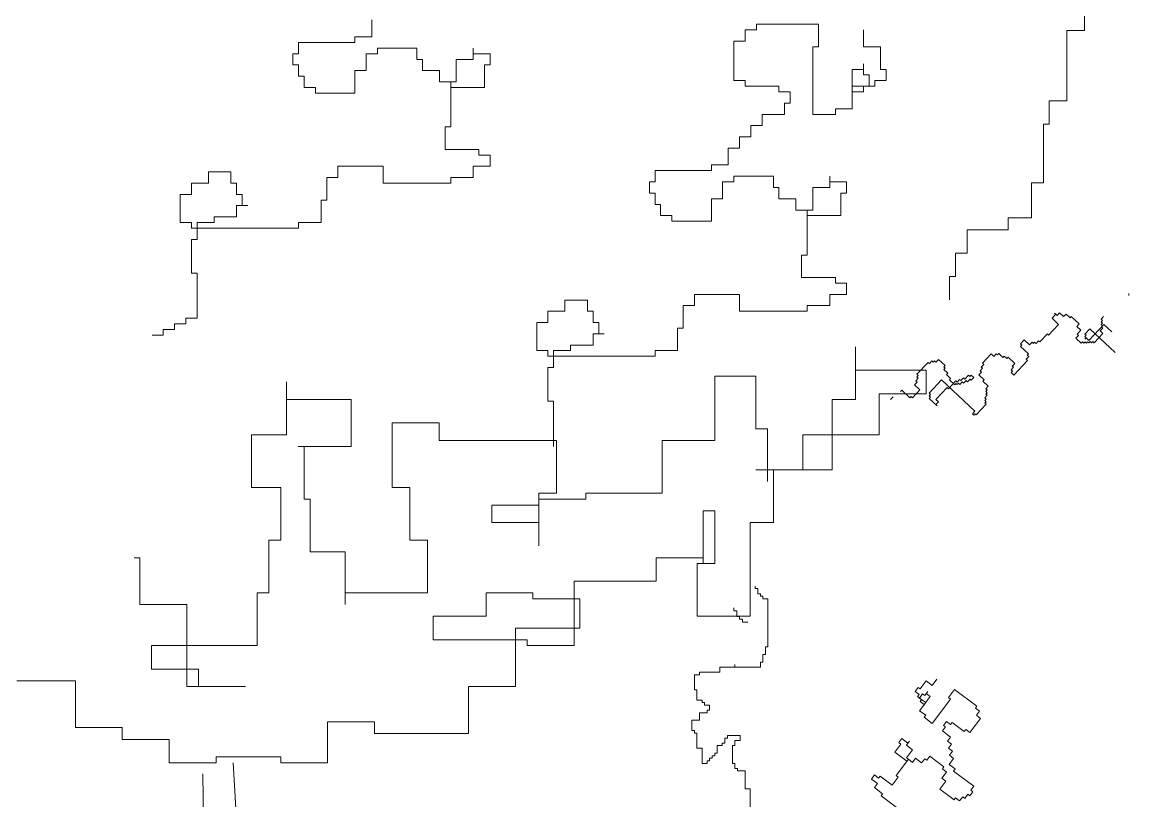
# Model space of a CAD drawing. Header units: millimetres. Extents: x -213 to 151, y -74 to 135.
# Drawn here: x 75.7984 to 75.9677, y -39.6828 to -39.5637 of the extents above; entities that cross this region are included whole.
import ezdxf

# ---------------------------------------------------------------- set-up
doc = ezdxf.new("R2010")
doc.units = ezdxf.units.MM
doc.header["$LTSCALE"] = 15

# ---------------------------------------------------------------- blocks, each defined once
blk = doc.blocks.new('sf')
at = {"color": 84, "lineweight": 5}
for p, q in [((18145.87, 471655.5), (18145.87, 471664.05)), ((17937.9, 471658.57), (17937.9, 471653.64)), ((18068.25, 471657.3), (18050.16, 471657.3)), ((18050.16, 471657.3), (18050.16, 471655.65)), ((18068.25, 471650.72), (18068.25, 471657.3)), ((17937.9, 471653.64), (17932.97, 471653.64)), ((17932.97, 471653.64), (17932.97, 471652)), ((18050.16, 471655.65), (18046.87, 471655.65)), ((18046.87, 471655.65), (18046.87, 471652.37)), ((18081.4, 471655.65), (18081.4, 471650.72)), ((18140.73, 471634.97), (18140.73, 471655.5)), ((18140.73, 471655.5), (18145.87, 471655.5)), ((17932.97, 471652), (17916.52, 471652)), ((17916.52, 471652), (17916.52, 471648.71)), ((17939.54, 471648.71), (17939.54, 471650.35)), ((17939.54, 471650.35), (17951.05, 471650.35)), ((17951.05, 471650.35), (17951.05, 471647.07)), ((17967.5, 471648.71), (17967.5, 471650.35)), ((17967.5, 471650.35), (17967.5, 471647.07)), ((18046.87, 471652.37), (18043.58, 471652.37)), ((18043.58, 471652.37), (18043.58, 471640.86)), ((18066.6, 471650.72), (18068.25, 471650.72)), ((18066.6, 471631.01), (18066.6, 471650.72)), ((18081.4, 471650.72), (18086.33, 471650.72)), ((18086.33, 471650.72), (18086.33, 471644.15)), ((17916.52, 471648.71), (17914.88, 471648.71)), ((17914.88, 471648.71), (17914.88, 471645.42)), ((17936.25, 471643.78), (17936.25, 471648.71)), ((17936.25, 471648.71), (17939.54, 471648.71)), ((17951.05, 471647.07), (17952.7, 471647.07)), ((17952.7, 471647.07), (17952.7, 471643.78)), ((17967.5, 471647.07), (17962.57, 471647.07)), ((17962.57, 471647.07), (17962.57, 471640.49)), ((17972.43, 471648.71), (17967.5, 471648.71)), ((17972.43, 471645.42), (17972.43, 471648.71)), ((17914.88, 471645.42), (17916.52, 471645.42)), ((17916.52, 471645.42), (17916.52, 471642.14)), ((17932.97, 471637.21), (17932.97, 471643.78)), ((17932.97, 471643.78), (17936.25, 471643.78)), ((17952.7, 471643.78), (17957.63, 471643.78)), ((17957.63, 471643.78), (17957.63, 471640.49)), ((17970.79, 471638.85), (17970.79, 471645.42)), ((17970.79, 471645.42), (17972.43, 471645.42)), ((18078.11, 471637.58), (18078.11, 471644.15)), ((18078.11, 471644.15), (18081.4, 471644.15)), ((18081.4, 471644.15), (18081.4, 471645.79)), ((18081.4, 471645.79), (18081.4, 471642.51)), ((18086.33, 471644.15), (18087.98, 471644.15)), ((18087.98, 471644.15), (18087.98, 471640.86)), ((17916.52, 471642.14), (17918.17, 471642.14)), ((17918.17, 471642.14), (17918.17, 471638.85)), ((17957.63, 471640.49), (17960.92, 471640.49)), ((17960.92, 471640.49), (17960.92, 471638.85)), ((17962.57, 471640.49), (17960.92, 471640.49)), ((17960.92, 471640.49), (17960.92, 471627.35)), ((18043.58, 471640.86), (18046.87, 471640.86)), ((18046.87, 471640.86), (18046.87, 471639.22)), ((18081.4, 471642.51), (18083.05, 471642.51)), ((18083.05, 471642.51), (18083.05, 471639.22)), ((18087.98, 471640.86), (18084.69, 471640.86)), ((18084.69, 471640.86), (18084.69, 471639.22)), ((17918.17, 471638.85), (17921.45, 471638.85)), ((17921.45, 471638.85), (17921.45, 471637.21)), ((17921.45, 471637.21), (17932.97, 471637.21)), ((17960.92, 471638.85), (17970.79, 471638.85)), ((18046.87, 471639.22), (18056.73, 471639.22)), ((18056.73, 471639.22), (18056.73, 471637.58)), ((18056.73, 471637.58), (18060.02, 471637.58)), ((18060.02, 471637.58), (18060.02, 471634.29)), ((18083.05, 471639.22), (18078.11, 471639.22)), ((18078.11, 471639.22), (18078.11, 471632.65)), ((18081.4, 471637.58), (18078.11, 471637.58)), ((18084.69, 471639.22), (18081.4, 471639.22)), ((18081.4, 471639.22), (18081.4, 471637.58)), ((18060.02, 471634.29), (18058.38, 471634.29)), ((18058.38, 471634.29), (18058.38, 471631.01)), ((18135.6, 471628.13), (18135.6, 471634.97)), ((18135.6, 471634.97), (18140.73, 471634.97)), ((18058.38, 471631.01), (18051.8, 471631.01)), ((18051.8, 471631.01), (18051.8, 471627.72)), ((18073.18, 471631.01), (18066.6, 471631.01)), ((18078.11, 471632.65), (18073.18, 471632.65)), ((18073.18, 471632.65), (18073.18, 471631.01)), ((17960.92, 471627.35), (17959.28, 471627.35)), ((17959.28, 471627.35), (17959.28, 471620.78)), ((18051.8, 471627.72), (18048.51, 471627.72)), ((18048.51, 471627.72), (18048.51, 471624.43)), ((18133.88, 471628.13), (18135.6, 471628.13)), ((18133.88, 471611.02), (18133.88, 471628.13)), ((18048.51, 471624.43), (18045.22, 471624.43)), ((18045.22, 471624.43), (18045.22, 471621.15)), ((17959.28, 471620.78), (17969.14, 471620.78)), ((17969.14, 471620.78), (17969.14, 471619.13)), ((18045.22, 471621.15), (18041.93, 471621.15)), ((18041.93, 471621.15), (18041.93, 471616.22)), ((17969.14, 471619.13), (17972.43, 471619.13)), ((17972.43, 471619.13), (17972.43, 471615.85)), ((17890.21, 471610.92), (17890.21, 471614.21)), ((17890.21, 471614.21), (17896.79, 471614.21)), ((17896.79, 471614.21), (17896.79, 471610.92)), ((17941.19, 471615.85), (17928.03, 471615.85)), ((17928.03, 471615.85), (17928.03, 471612.56)), ((17941.19, 471610.92), (17941.19, 471615.85)), ((17972.43, 471615.85), (17967.5, 471615.85)), ((17967.5, 471615.85), (17967.5, 471612.56)), ((18037, 471614.57), (18020.56, 471614.57)), ((18020.56, 471614.57), (18020.56, 471611.29)), ((18041.93, 471616.22), (18037, 471616.22)), ((18037, 471616.22), (18037, 471614.57)), ((17885.28, 471607.63), (17885.28, 471610.92)), ((17885.28, 471610.92), (17890.21, 471610.92)), ((17896.79, 471610.92), (17898.43, 471610.92)), ((17898.43, 471610.92), (17898.43, 471607.63)), ((17924.74, 471612.56), (17924.74, 471605.99)), ((17928.03, 471612.56), (17924.74, 471612.56)), ((17960.92, 471610.92), (17941.19, 471610.92)), ((17967.5, 471612.56), (17960.92, 471612.56)), ((17960.92, 471612.56), (17960.92, 471610.92)), ((18020.56, 471611.29), (18018.91, 471611.29)), ((18018.91, 471611.29), (18018.91, 471608)), ((18040.29, 471606.36), (18040.29, 471611.29)), ((18040.29, 471611.29), (18043.58, 471611.29)), ((18043.58, 471611.29), (18043.58, 471612.93)), ((18043.58, 471612.93), (18055.09, 471612.93)), ((18055.09, 471612.93), (18055.09, 471609.65)), ((18071.53, 471611.29), (18071.53, 471612.93)), ((18071.53, 471612.93), (18071.53, 471609.65)), ((18076.47, 471611.29), (18071.53, 471611.29)), ((18076.47, 471608), (18076.47, 471611.29)), ((18130.46, 471611.02), (18133.88, 471611.02)), ((18130.46, 471600.76), (18130.46, 471611.02)), ((17881.99, 471607.63), (17885.28, 471607.63)), ((17881.99, 471599.42), (17881.99, 471607.63)), ((17898.43, 471607.63), (17900.08, 471607.63)), ((17900.08, 471607.63), (17900.08, 471604.35)), ((18018.91, 471608), (18020.56, 471608)), ((18020.56, 471608), (18020.56, 471604.72)), ((18055.09, 471609.65), (18056.73, 471609.65)), ((18056.73, 471609.65), (18056.73, 471606.36)), ((18071.53, 471609.65), (18066.6, 471609.65)), ((18066.6, 471609.65), (18066.6, 471603.07)), ((18074.82, 471601.43), (18074.82, 471608)), ((18074.82, 471608), (18076.47, 471608)), ((17901.72, 471604.35), (17898.43, 471604.35)), ((17898.43, 471604.35), (17898.43, 471601.06)), ((17900.08, 471604.35), (17901.72, 471604.35)), ((17924.74, 471605.99), (17923.1, 471605.99)), ((17923.1, 471605.99), (17923.1, 471599.42)), ((18020.56, 471604.72), (18022.2, 471604.72)), ((18022.2, 471604.72), (18022.2, 471601.43)), ((18037, 471599.79), (18037, 471606.36)), ((18037, 471606.36), (18040.29, 471606.36)), ((18056.73, 471606.36), (18061.67, 471606.36)), ((18061.67, 471606.36), (18061.67, 471603.07)), ((17898.43, 471601.06), (17891.85, 471601.06)), ((17891.85, 471601.06), (17891.85, 471599.42)), ((18022.2, 471601.43), (18025.49, 471601.43)), ((18025.49, 471601.43), (18025.49, 471599.79)), ((18061.67, 471603.07), (18064.96, 471603.07)), ((18064.96, 471603.07), (18064.96, 471601.43)), ((18066.6, 471603.07), (18064.96, 471603.07)), ((18064.96, 471603.07), (18064.96, 471589.93)), ((18064.96, 471601.43), (18074.82, 471601.43)), ((17885.28, 471599.42), (17881.99, 471599.42)), ((17885.28, 471597.77), (17885.28, 471599.42)), ((17891.85, 471599.42), (17886.92, 471599.42)), ((17886.92, 471599.42), (17886.92, 471594.49)), ((17923.1, 471599.42), (17916.52, 471599.42)), ((17916.52, 471599.42), (17916.52, 471597.77)), ((18025.49, 471599.79), (18037, 471599.79)), ((18123.61, 471597.33), (18123.61, 471600.76)), ((18123.61, 471600.76), (18130.46, 471600.76)), ((17916.52, 471597.77), (17885.28, 471597.77)), ((18111.63, 471590.49), (18111.63, 471597.33)), ((18111.63, 471597.33), (18123.61, 471597.33)), ((17886.92, 471594.49), (17885.28, 471594.49)), ((17885.28, 471594.49), (17885.28, 471584.63)), ((18064.96, 471589.93), (18063.31, 471589.93)), ((18063.31, 471589.93), (18063.31, 471583.36)), ((18108.2, 471583.65), (18108.2, 471590.49)), ((18108.2, 471590.49), (18111.63, 471590.49)), ((17885.28, 471584.63), (17886.92, 471584.63)), ((17886.92, 471584.63), (17886.92, 471571.48)), ((18063.31, 471583.36), (18073.18, 471583.36)), ((18073.18, 471583.36), (18073.18, 471581.71)), ((18073.18, 471581.71), (18076.47, 471581.71)), ((18076.47, 471581.71), (18076.47, 471578.43)), ((18106.49, 471576.81), (18106.49, 471583.65)), ((18106.49, 471583.65), (18108.2, 471583.65)), ((18158.84, 471578.69), (18158.84, 471578.15)), ((17994.24, 471573.5), (17994.24, 471576.78)), ((17994.24, 471576.78), (18000.82, 471576.78)), ((18000.82, 471576.78), (18000.82, 471573.5)), ((18045.22, 471578.43), (18032.07, 471578.43)), ((18032.07, 471578.43), (18032.07, 471575.14)), ((18045.22, 471573.5), (18045.22, 471578.43)), ((18076.47, 471578.43), (18071.53, 471578.43)), ((18071.53, 471578.43), (18071.53, 471575.14)), ((17989.31, 471570.21), (17989.31, 471573.5)), ((17989.31, 471573.5), (17994.24, 471573.5)), ((18000.82, 471573.5), (18002.47, 471573.5)), ((18002.47, 471573.5), (18002.47, 471570.21)), ((18028.78, 471575.14), (18028.78, 471568.57)), ((18032.07, 471575.14), (18028.78, 471575.14)), ((18064.96, 471573.5), (18045.22, 471573.5)), ((18071.53, 471575.14), (18064.96, 471575.14)), ((18064.96, 471575.14), (18064.96, 471573.5)), ((18136.41, 471571.44), (18137.5, 471572.61)), ((18137.12, 471572.97), (18137.89, 471572.24)), ((18137.5, 471572.61), (18137.12, 471572.97)), ((18137.89, 471572.24), (18138.62, 471573.02)), ((18138.62, 471573.02), (18139.79, 471571.93)), ((18139.79, 471571.93), (18140.52, 471572.7)), ((18140.52, 471572.7), (18141.68, 471571.61)), ((18141.68, 471571.61), (18142.04, 471572)), ((18142.04, 471572), (18144.37, 471569.81)), ((17883.63, 471569.84), (17880.34, 471569.84)), ((17880.34, 471569.84), (17880.34, 471568.2)), ((17886.92, 471571.48), (17883.63, 471571.48)), ((17883.63, 471571.48), (17883.63, 471569.84)), ((17986.02, 471570.21), (17989.31, 471570.21)), ((17986.02, 471562), (17986.02, 471570.21)), ((18002.47, 471570.21), (18004.11, 471570.21)), ((18004.11, 471570.21), (18004.11, 471566.92)), ((18135.43, 471566.51), (18138.35, 471569.62)), ((18138.35, 471569.62), (18136.41, 471571.44)), ((18144.37, 471569.81), (18143.65, 471569.04)), ((18143.65, 471569.04), (18144.81, 471567.94)), ((18151.54, 471569.67), (18147.16, 471565.01)), ((18150.74, 471571.15), (18151.47, 471571.93)), ((18151.13, 471570.79), (18150.74, 471571.15)), ((18150.76, 471570.4), (18151.13, 471570.79)), ((18151.15, 471570.03), (18150.76, 471570.4)), ((18150.79, 471569.64), (18151.15, 471570.03)), ((18151.17, 471569.28), (18150.79, 471569.64)), ((18150.81, 471568.89), (18151.17, 471569.28)), ((18151.2, 471568.53), (18150.81, 471568.89)), ((18153.87, 471567.48), (18151.54, 471569.67)), ((17877.05, 471566.56), (17873.77, 471566.56)), ((17880.34, 471568.2), (17877.05, 471568.2)), ((17877.05, 471568.2), (17877.05, 471566.56)), ((18005.76, 471566.92), (18002.47, 471566.92)), ((18002.47, 471566.92), (18002.47, 471563.64)), ((18004.11, 471566.92), (18005.76, 471566.92)), ((18028.78, 471568.57), (18027.13, 471568.57)), ((18027.13, 471568.57), (18027.13, 471562)), ((18132.86, 471564.54), (18135.05, 471566.88)), ((18135.05, 471566.88), (18135.43, 471566.51)), ((18144.1, 471566.41), (18143.38, 471565.64)), ((18143.38, 471565.64), (18144.93, 471564.18)), ((18144.81, 471567.94), (18143.72, 471566.78)), ((18143.72, 471566.78), (18144.1, 471566.41)), ((18145.97, 471566.85), (18147.43, 471568.41)), ((18146.36, 471566.49), (18145.97, 471566.85)), ((18146, 471566.1), (18146.36, 471566.49)), ((18146.39, 471565.73), (18146, 471566.1)), ((18146.02, 471565.35), (18146.39, 471565.73)), ((18146.39, 471565.73), (18146.02, 471565.35)), ((18147.16, 471565.01), (18146.39, 471565.73)), ((18147.43, 471568.41), (18154.81, 471561.48)), ((18148.69, 471564.3), (18151.24, 471567.02)), ((18150.47, 471567.75), (18151.2, 471568.53)), ((18151.24, 471567.02), (18150.47, 471567.75)), ((18002.47, 471563.64), (17995.89, 471563.64)), ((17995.89, 471563.64), (17995.89, 471562)), ((18079.1, 471556.28), (18079.1, 471563.12)), ((18079.1, 471563.12), (18079.1, 471547.72)), ((18127.22, 471563.99), (18128.32, 471565.15)), ((18127.61, 471563.62), (18127.22, 471563.99)), ((18127.25, 471563.23), (18127.61, 471563.62)), ((18129.58, 471561.05), (18127.25, 471563.23)), ((18128.32, 471565.15), (18129.87, 471563.69)), ((18129.87, 471563.69), (18130.6, 471564.47)), ((18130.6, 471564.47), (18130.99, 471564.11)), ((18130.99, 471564.11), (18131.35, 471564.5)), ((18131.35, 471564.5), (18131.74, 471564.13)), ((18131.74, 471564.13), (18132.47, 471564.91)), ((18132.47, 471564.91), (18132.86, 471564.54)), ((18144.93, 471564.18), (18145.29, 471564.57)), ((18145.29, 471564.57), (18145.68, 471564.2)), ((18145.68, 471564.2), (18146.05, 471564.59)), ((18146.05, 471564.59), (18146.43, 471564.23)), ((18146.43, 471564.23), (18146.8, 471564.62)), ((18146.8, 471564.62), (18147.19, 471564.25)), ((18147.19, 471564.25), (18147.55, 471564.64)), ((18147.55, 471564.64), (18147.94, 471564.28)), ((18147.94, 471564.28), (18148.3, 471564.67)), ((18148.3, 471564.67), (18148.69, 471564.3)), ((17989.31, 471562), (17986.02, 471562)), ((17989.31, 471560.35), (17989.31, 471562)), ((18020.56, 471560.35), (17989.31, 471560.35)), ((17995.89, 471562), (17990.96, 471562)), ((17990.96, 471562), (17990.96, 471557.07)), ((18027.13, 471562), (18020.56, 471562)), ((18020.56, 471562), (18020.56, 471560.35)), ((18102.52, 471558.67), (18103.25, 471559.44)), ((18103.25, 471559.44), (18105.19, 471557.62)), ((18116.1, 471558.35), (18118.65, 471561.07)), ((18118.65, 471561.07), (18119.43, 471560.34)), ((18119.43, 471560.34), (18120.16, 471561.12)), ((18120.16, 471561.12), (18120.54, 471560.76)), ((18120.54, 471560.76), (18120.91, 471561.14)), ((18120.91, 471561.14), (18122.07, 471560.05)), ((18122.07, 471560.05), (18122.44, 471560.44)), ((18122.44, 471560.44), (18123.21, 471559.71)), ((18123.21, 471559.71), (18123.58, 471560.1)), ((18123.58, 471560.1), (18125.52, 471558.28)), ((18125.25, 471554.88), (18129.26, 471559.15)), ((18128.87, 471559.52), (18129.6, 471560.29)), ((18129.26, 471559.15), (18128.87, 471559.52)), ((18129.21, 471560.66), (18129.58, 471561.05)), ((18129.6, 471560.29), (18129.21, 471560.66)), ((17990.96, 471557.07), (17989.31, 471557.07)), ((17989.31, 471557.07), (17989.31, 471547.21)), ((18099.64, 471556.28), (18079.1, 471556.28)), ((18096.98, 471555.1), (18100.26, 471558.59)), ((18099.64, 471549.43), (18099.64, 471556.28)), ((18100.26, 471558.59), (18100.65, 471558.23)), ((18100.65, 471558.23), (18101.38, 471559.01)), ((18101.38, 471559.01), (18101.77, 471558.64)), ((18101.77, 471558.64), (18102.13, 471559.03)), ((18102.13, 471559.03), (18102.52, 471558.67)), ((18105.19, 471557.62), (18104.83, 471557.23)), ((18104.83, 471557.23), (18105.22, 471556.87)), ((18105.22, 471556.87), (18104.85, 471556.48)), ((18104.85, 471556.48), (18106.02, 471555.39)), ((18115.42, 471556.07), (18116.15, 471556.85)), ((18115.8, 471555.7), (18115.42, 471556.07)), ((18115.76, 471557.21), (18116.49, 471557.99)), ((18116.15, 471556.85), (18115.76, 471557.21)), ((18116.49, 471557.99), (18116.1, 471558.35)), ((18125.18, 471557.14), (18124.45, 471556.36)), ((18124.45, 471556.36), (18124.84, 471556)), ((18124.84, 471556), (18124.47, 471555.61)), ((18125.52, 471558.28), (18124.79, 471557.5)), ((18124.79, 471557.5), (18125.18, 471557.14)), ((17913.02, 471552.86), (17913.02, 471537.46)), ((17913.02, 471547.72), (17913.02, 471552.86)), ((18038.01, 471554.57), (18038.01, 471535.75)), ((18049.99, 471554.57), (18038.01, 471554.57)), ((18049.99, 471539.17), (18049.99, 471554.57)), ((18096.33, 471552.06), (18097.05, 471552.84)), ((18096.67, 471553.2), (18097.4, 471553.98)), ((18097.05, 471552.84), (18096.67, 471553.2)), ((18097.37, 471554.73), (18096.98, 471555.1)), ((18097.01, 471554.34), (18097.37, 471554.73)), ((18097.4, 471553.98), (18097.01, 471554.34)), ((18100.55, 471549.56), (18104.19, 471553.45)), ((18104.19, 471553.45), (18113.9, 471544.34)), ((18106.02, 471555.39), (18105.65, 471555)), ((18105.65, 471555), (18106.82, 471553.91)), ((18108.35, 471553.2), (18106.16, 471550.87)), ((18106.82, 471553.91), (18106.45, 471553.52)), ((18106.45, 471553.52), (18108.01, 471552.06)), ((18108.74, 471552.84), (18108.35, 471553.2)), ((18109.46, 471553.62), (18108.74, 471552.84)), ((18109.85, 471553.25), (18109.46, 471553.62)), ((18109.51, 471552.11), (18110.24, 471552.89)), ((18110.58, 471554.03), (18109.85, 471553.25)), ((18110.24, 471552.89), (18110.63, 471552.52)), ((18110.97, 471553.66), (18110.58, 471554.03)), ((18110.63, 471552.52), (18111.36, 471553.3)), ((18112.06, 471554.83), (18110.97, 471553.66)), ((18111.36, 471553.3), (18111.75, 471552.94)), ((18111.75, 471552.94), (18112.48, 471553.71)), ((18112.45, 471554.47), (18112.06, 471554.83)), ((18112.82, 471554.85), (18112.45, 471554.47)), ((18112.48, 471553.71), (18112.86, 471553.35)), ((18113.59, 471554.13), (18112.82, 471554.85)), ((18112.86, 471553.35), (18113.59, 471554.13)), ((18115.08, 471554.93), (18115.8, 471555.7)), ((18116.63, 471553.47), (18115.08, 471554.93)), ((18116.26, 471553.08), (18116.63, 471553.47)), ((18117.82, 471551.62), (18116.26, 471553.08)), ((18124.47, 471555.61), (18125.25, 471554.88)), ((18085.95, 471537.46), (18085.95, 471549.43)), ((18085.95, 471549.43), (18099.64, 471549.43)), ((18092.24, 471550.05), (18092.61, 471550.43)), ((18092.61, 471550.43), (18094.94, 471548.25)), ((18095.69, 471548.27), (18097.88, 471550.6)), ((18097.88, 471550.6), (18096.33, 471552.06)), ((18100.94, 471549.2), (18100.55, 471549.56)), ((18105.77, 471551.24), (18102.49, 471547.74)), ((18106.16, 471550.87), (18105.77, 471551.24)), ((18108.01, 471552.06), (18108.37, 471552.45)), ((18108.37, 471552.45), (18108.76, 471552.09)), ((18108.76, 471552.09), (18109.12, 471552.47)), ((18109.12, 471552.47), (18109.51, 471552.11)), ((18117.09, 471550.85), (18117.82, 471551.62)), ((18117.48, 471550.48), (18117.09, 471550.85)), ((18117.11, 471550.09), (18117.48, 471550.48)), ((18117.5, 471549.73), (18117.11, 471550.09)), ((18117.13, 471549.34), (18117.5, 471549.73)), ((17931.86, 471547.72), (17913.02, 471547.72)), ((17931.86, 471534.04), (17931.86, 471547.72)), ((17989.31, 471547.21), (17990.96, 471547.21)), ((17990.96, 471547.21), (17990.96, 471534.06)), ((18072.25, 471547.72), (18072.25, 471527.2)), ((18079.1, 471547.72), (18072.25, 471547.72)), ((18089.3, 471547.69), (18090.03, 471548.47)), ((18094.94, 471548.25), (18095.3, 471548.64)), ((18095.3, 471548.64), (18095.69, 471548.27)), ((18100.57, 471548.81), (18100.94, 471549.2)), ((18100.96, 471548.44), (18100.57, 471548.81)), ((18100.6, 471548.05), (18100.96, 471548.44)), ((18102.93, 471545.87), (18100.6, 471548.05)), ((18102.49, 471547.74), (18103.27, 471547.01)), ((18103.27, 471547.01), (18102.54, 471546.23)), ((18102.54, 471546.23), (18102.93, 471545.87)), ((18114.31, 471543.22), (18117.23, 471546.33)), ((18116.79, 471548.2), (18117.52, 471548.98)), ((18117.18, 471547.84), (18116.79, 471548.2)), ((18116.82, 471547.45), (18117.18, 471547.84)), ((18117.21, 471547.08), (18116.82, 471547.45)), ((18116.84, 471546.69), (18117.21, 471547.08)), ((18117.23, 471546.33), (18116.84, 471546.69)), ((18117.52, 471548.98), (18117.13, 471549.34)), ((18113.9, 471544.34), (18113.17, 471543.56)), ((18113.17, 471543.56), (18113.56, 471543.2)), ((18113.56, 471543.2), (18113.92, 471543.59)), ((18113.92, 471543.59), (18114.31, 471543.22)), ((17957.54, 471540.88), (17943.84, 471540.88)), ((17943.84, 471540.88), (17943.84, 471522.06)), ((17957.54, 471535.75), (17957.54, 471540.88)), ((17913.02, 471537.46), (17902.75, 471537.46)), ((17902.75, 471537.46), (17902.75, 471522.06)), ((18053.42, 471539.17), (18049.99, 471539.17)), ((18053.42, 471523.77), (18053.42, 471539.17)), ((18063.69, 471527.2), (18063.69, 471537.46)), ((18063.69, 471537.46), (18085.95, 471537.46)), ((17918.16, 471534.04), (17916.45, 471534.04)), ((17916.45, 471534.04), (17931.86, 471534.04)), ((17918.16, 471518.64), (17918.16, 471534.04)), ((17991.78, 471535.75), (17957.54, 471535.75)), ((17991.78, 471520.35), (17991.78, 471535.75)), ((18038.01, 471535.75), (18022.6, 471535.75)), ((18022.6, 471535.75), (18022.6, 471520.35)), ((18055.13, 471527.2), (18049.99, 471527.2)), ((18049.99, 471527.2), (18063.69, 471527.2)), ((18072.25, 471527.2), (18053.42, 471527.2)), ((18053.42, 471527.2), (18053.42, 471523.77)), ((18055.13, 471511.8), (18055.13, 471527.2)), ((17902.75, 471522.06), (17911.31, 471522.06)), ((17911.31, 471522.06), (17911.31, 471506.67)), ((17943.84, 471522.06), (17948.98, 471522.06)), ((17948.98, 471522.06), (17948.98, 471506.67)), ((17986.64, 471504.96), (17986.64, 471520.35)), ((17986.64, 471520.35), (17991.78, 471520.35)), ((18022.6, 471520.35), (18000.34, 471520.35)), ((18000.34, 471520.35), (18000.34, 471518.64)), ((17919.87, 471518.64), (17918.16, 471518.64)), ((17919.87, 471503.25), (17919.87, 471518.64)), ((18000.34, 471518.64), (17986.64, 471518.64)), ((17986.64, 471518.64), (17986.64, 471516.93)), ((17986.64, 471516.93), (17972.95, 471516.93)), ((17972.95, 471516.93), (17972.95, 471511.8)), ((18034.58, 471515.22), (18038.01, 471515.22)), ((18034.58, 471499.82), (18034.58, 471515.22)), ((18038.01, 471515.22), (18038.01, 471499.82)), ((17972.95, 471511.8), (17986.64, 471511.8)), ((17986.64, 471511.8), (17986.64, 471504.96)), ((18048.28, 471511.8), (18055.13, 471511.8)), ((18048.28, 471484.43), (18048.28, 471511.8)), ((17911.31, 471506.67), (17907.89, 471506.67)), ((17907.89, 471506.67), (17907.89, 471491.27)), ((17948.98, 471506.67), (17954.11, 471506.67)), ((17954.11, 471506.67), (17954.11, 471491.27)), ((17870.22, 471501.53), (17868.51, 471501.53)), ((17870.22, 471487.85), (17870.22, 471501.53)), ((17930.14, 471503.25), (17919.87, 471503.25)), ((17930.14, 471487.85), (17930.14, 471503.25)), ((18020.89, 471494.69), (18020.89, 471501.53)), ((18020.89, 471501.53), (18034.58, 471501.53)), ((18034.58, 471501.53), (18034.58, 471499.82)), ((18038.01, 471499.82), (18032.87, 471499.82)), ((18032.87, 471499.82), (18032.87, 471484.43)), ((17996.92, 471475.87), (17996.92, 471494.69)), ((17996.92, 471494.69), (18020.89, 471494.69)), ((17904.46, 471491.27), (17904.46, 471475.87)), ((17907.89, 471491.27), (17904.46, 471491.27)), ((17954.11, 471491.27), (17930.14, 471491.27)), ((17930.14, 471491.27), (17930.14, 471487.85)), ((17984.93, 471491.27), (17971.23, 471491.27)), ((17971.23, 471491.27), (17971.23, 471484.43)), ((17984.93, 471489.56), (17984.93, 471491.27)), ((18049.81, 471492.5), (18049.81, 471493.24)), ((18050.55, 471492.5), (18049.81, 471492.5)), ((18050.55, 471491.02), (18050.55, 471492.5)), ((17998.63, 471489.56), (17984.93, 471489.56)), ((17998.63, 471481.01), (17998.63, 471489.56)), ((18051.29, 471491.02), (18050.55, 471491.02)), ((18051.29, 471490.28), (18051.29, 471491.02)), ((18052.03, 471490.28), (18051.29, 471490.28)), ((18052.03, 471489.54), (18052.03, 471490.28)), ((18053.51, 471489.54), (18052.03, 471489.54)), ((18053.51, 471475.49), (18053.51, 471489.54)), ((17883.92, 471487.85), (17870.22, 471487.85)), ((17883.92, 471463.9), (17883.92, 471487.85)), ((18043.58, 471486.04), (18043.58, 471486.86)), ((18044.41, 471486.04), (18043.58, 471486.04)), ((18044.41, 471484.4), (18044.41, 471486.04)), ((17955.82, 471484.43), (17955.82, 471477.58)), ((17971.23, 471484.43), (17955.82, 471484.43)), ((18032.87, 471484.43), (18048.28, 471484.43)), ((18045.23, 471484.4), (18044.41, 471484.4)), ((18045.23, 471483.58), (18045.23, 471484.4)), ((18046.05, 471483.58), (18045.23, 471483.58)), ((18046.05, 471482.75), (18046.05, 471483.58)), ((18047.69, 471482.75), (18046.05, 471482.75)), ((17979.79, 471481.01), (17998.63, 471481.01)), ((17979.79, 471463.9), (17979.79, 471481.01)), ((17904.46, 471475.87), (17873.64, 471475.87)), ((17873.64, 471475.87), (17873.64, 471469.03)), ((17955.82, 471477.58), (17983.22, 471477.58)), ((17983.22, 471477.58), (17983.22, 471475.87)), ((17983.22, 471475.87), (17996.92, 471475.87)), ((18052.77, 471473.27), (18052.77, 471475.49)), ((18052.77, 471475.49), (18053.51, 471475.49)), ((18052.03, 471471.06), (18052.03, 471473.27)), ((18052.03, 471473.27), (18052.77, 471473.27)), ((17873.64, 471469.03), (17887.34, 471469.03)), ((17887.34, 471469.03), (17887.34, 471463.9)), ((18039.45, 471468.1), (18039.45, 471469.58)), ((18039.45, 471469.58), (18043.89, 471469.58)), ((18043.89, 471469.58), (18043.89, 471470.32)), ((18043.89, 471470.32), (18043.89, 471469.58)), ((18043.89, 471469.58), (18051.29, 471469.58)), ((18051.29, 471469.58), (18051.29, 471471.06)), ((18051.29, 471471.06), (18052.03, 471471.06)), ((17834.27, 471465.61), (17851.39, 471465.61)), ((17851.39, 471465.61), (17851.39, 471451.92)), ((18032.05, 471462.92), (18032.05, 471467.36)), ((18032.05, 471467.36), (18033.53, 471467.36)), ((18033.53, 471467.36), (18033.53, 471468.1)), ((18033.53, 471468.1), (18039.45, 471468.1)), ((18099.7, 471465.59), (18097.92, 471463.23)), ((18101.47, 471464.26), (18099.7, 471465.59)), ((18102.81, 471466.03), (18101.47, 471464.26)), ((17901.04, 471463.9), (17883.92, 471463.9)), ((17887.34, 471463.9), (17901.04, 471463.9)), ((17966.1, 471450.21), (17966.1, 471463.9)), ((17966.1, 471463.9), (17979.79, 471463.9)), ((18032.79, 471462.92), (18032.05, 471462.92)), ((18032.79, 471459.97), (18032.79, 471462.92)), ((18097.33, 471463.67), (18096.44, 471462.49)), ((18096.44, 471462.49), (18097.63, 471461.6)), ((18097.92, 471463.23), (18097.33, 471463.67)), ((18100.14, 471462.48), (18099.25, 471461.3)), ((18099.7, 471461.89), (18100.14, 471462.48)), ((18106.21, 471460.7), (18107.98, 471463.07)), ((18107.98, 471463.07), (18114.49, 471458.18)), ((18034.27, 471459.97), (18032.79, 471459.97)), ((18034.27, 471459.23), (18034.27, 471459.97)), ((18035.01, 471459.23), (18034.27, 471459.23)), ((18035.01, 471458.49), (18035.01, 471459.23)), ((18097.63, 471461.6), (18097.18, 471461.01)), ((18097.18, 471461.01), (18098.37, 471460.12)), ((18099.55, 471459.23), (18097.77, 471456.87)), ((18098.66, 471461.75), (18097.78, 471460.56)), ((18097.78, 471460.56), (18099.55, 471459.23)), ((18098.37, 471460.12), (18097.92, 471459.53)), ((18097.92, 471459.53), (18099.11, 471458.64)), ((18099.25, 471461.3), (18098.66, 471461.75)), ((18099.11, 471458.64), (18100.88, 471461.01)), ((18100.88, 471461.01), (18099.7, 471461.89)), ((18101.47, 471453.16), (18106.8, 471460.26)), ((18106.8, 471460.26), (18106.21, 471460.7)), ((18033.53, 471456.27), (18035.75, 471456.27)), ((18033.53, 471454.05), (18033.53, 471456.27)), ((18036.49, 471458.49), (18035.01, 471458.49)), ((18035.75, 471456.27), (18035.75, 471457.01)), ((18035.75, 471457.01), (18036.49, 471457.01)), ((18036.49, 471457.01), (18036.49, 471458.49)), ((18097.77, 471456.87), (18099.55, 471455.53)), ((18114.49, 471458.18), (18114.05, 471457.59)), ((18114.05, 471457.59), (18115.23, 471456.7)), ((18115.23, 471456.7), (18114.35, 471455.52)), ((17925.01, 471453.63), (17938.7, 471453.63)), ((17925.01, 471441.66), (17925.01, 471453.63)), ((17938.7, 471453.63), (17938.7, 471450.21)), ((18031.31, 471451.09), (18031.31, 471454.05)), ((18031.31, 471454.05), (18033.53, 471454.05)), ((18099.55, 471455.53), (18099.11, 471454.94)), ((18099.11, 471454.94), (18101.47, 471453.16)), ((18105.62, 471453.75), (18104.73, 471452.57)), ((18104.73, 471452.57), (18105.32, 471452.13)), ((18106.8, 471452.86), (18105.62, 471453.75)), ((18107.24, 471453.46), (18106.8, 471452.86)), ((18110.79, 471450.79), (18107.24, 471453.46)), ((18115.53, 471454.63), (18112.42, 471450.49)), ((18114.35, 471455.52), (18115.53, 471454.63)), ((17851.39, 471451.92), (17865.08, 471451.92)), ((17865.08, 471451.92), (17865.08, 471448.5)), ((17938.7, 471450.21), (17966.1, 471450.21)), ((18032.05, 471451.09), (18031.31, 471451.09)), ((18032.05, 471450.35), (18032.05, 471451.09)), ((18032.79, 471450.35), (18032.05, 471450.35)), ((18032.79, 471445.92), (18032.79, 471450.35)), ((18045.37, 471449.61), (18041.67, 471449.61)), ((18041.67, 471449.61), (18041.67, 471448.87)), ((18045.37, 471448.14), (18045.37, 471449.61)), ((18105.32, 471452.13), (18104.43, 471450.94)), ((18104.43, 471450.94), (18106.8, 471449.17)), ((18111.24, 471451.38), (18110.79, 471450.79)), ((18112.42, 471450.49), (18111.24, 471451.38)), ((17865.08, 471448.5), (17878.78, 471448.5)), ((17878.78, 471448.5), (17878.78, 471441.66)), ((18040.19, 471446.66), (18038.71, 471446.66)), ((18038.71, 471446.66), (18038.71, 471444.44)), ((18040.93, 471447.4), (18040.19, 471447.4)), ((18040.19, 471447.4), (18040.19, 471446.66)), ((18041.67, 471448.87), (18040.93, 471448.87)), ((18040.93, 471448.87), (18040.93, 471447.4)), ((18043.15, 471441.48), (18043.15, 471446.66)), ((18043.15, 471446.66), (18043.89, 471446.66)), ((18043.89, 471446.66), (18043.89, 471448.14)), ((18043.89, 471448.14), (18045.37, 471448.14)), ((18090.52, 471444.74), (18092.3, 471447.11)), ((18091.71, 471447.55), (18092.6, 471448.73)), ((18092.3, 471447.11), (18091.71, 471447.55)), ((18092.6, 471448.73), (18094.37, 471447.4)), ((18094.81, 471447.99), (18093.93, 471446.81)), ((18093.93, 471446.81), (18095.7, 471445.48)), ((18094.37, 471447.4), (18094.81, 471447.99)), ((18106.8, 471449.17), (18105.91, 471447.98)), ((18105.91, 471447.98), (18107.09, 471447.09)), ((18107.09, 471447.09), (18106.21, 471445.91)), ((17892.48, 471441.66), (17892.48, 471443.37)), ((17892.48, 471443.37), (17911.31, 471443.37)), ((17911.31, 471443.37), (17911.31, 471441.66)), ((18034.27, 471445.92), (18032.79, 471445.92)), ((18034.27, 471441.48), (18034.27, 471445.92)), ((18037.23, 471442.96), (18036.49, 471442.96)), ((18036.49, 471442.96), (18036.49, 471442.22)), ((18037.97, 471443.7), (18037.23, 471443.7)), ((18037.23, 471443.7), (18037.23, 471442.96)), ((18038.71, 471444.44), (18037.97, 471444.44)), ((18037.97, 471444.44), (18037.97, 471443.7)), ((18094.07, 471442.08), (18090.52, 471444.74)), ((18095.7, 471445.48), (18093.93, 471443.11)), ((18093.93, 471443.11), (18094.52, 471442.67)), ((18096.59, 471442.96), (18095.7, 471441.78)), ((18098.36, 471441.63), (18096.59, 471442.96)), ((18099.25, 471442.81), (18098.36, 471441.63)), ((18099.84, 471442.37), (18099.25, 471442.81)), ((18100.73, 471443.55), (18099.84, 471442.37)), ((18104.88, 471440.44), (18100.73, 471443.55)), ((18106.21, 471445.91), (18107.39, 471445.02)), ((18107.69, 471442.95), (18106.35, 471441.18)), ((18107.39, 471445.02), (18106.5, 471443.84)), ((18106.5, 471443.84), (18107.69, 471442.95)), ((17878.78, 471441.66), (17892.48, 471441.66)), ((17911.31, 471441.66), (17925.01, 471441.66)), ((18035.75, 471441.48), (18034.27, 471441.48)), ((18036.49, 471442.22), (18035.75, 471442.22)), ((18035.75, 471442.22), (18035.75, 471441.48)), ((18043.89, 471441.48), (18043.15, 471441.48)), ((18043.89, 471440), (18043.89, 471441.48)), ((18044.63, 471440), (18043.89, 471440)), ((18044.63, 471439.26), (18044.63, 471440)), ((18094.52, 471442.67), (18090.97, 471437.94)), ((18094.52, 471442.67), (18094.07, 471442.08)), ((18095.7, 471441.78), (18094.52, 471442.67)), ((18104.43, 471439.85), (18104.88, 471440.44)), ((18105.61, 471438.96), (18104.43, 471439.85)), ((18106.35, 471441.18), (18108.13, 471439.85)), ((18108.13, 471439.85), (18107.69, 471439.25)), ((18046.85, 471439.26), (18044.63, 471439.26)), ((18046.85, 471434.09), (18046.85, 471439.26)), ((18084.6, 471438.09), (18083.72, 471436.91)), ((18083.72, 471436.91), (18085.49, 471435.58)), ((18085.79, 471437.2), (18084.6, 471438.09)), ((18086.23, 471437.79), (18085.79, 471437.2)), ((18089.78, 471435.13), (18086.23, 471437.79)), ((18091.56, 471437.49), (18089.78, 471435.13)), ((18090.97, 471437.94), (18091.56, 471437.49)), ((18104.28, 471437.19), (18105.61, 471438.96)), ((18105.47, 471436.3), (18104.28, 471437.19)), ((18107.69, 471439.25), (18113.6, 471434.81)), ((18048.33, 471434.09), (18046.85, 471434.09)), ((18048.33, 471425.21), (18048.33, 471434.09)), ((18085.49, 471435.58), (18084.6, 471434.39)), ((18084.6, 471434.39), (18086.97, 471432.62)), ((18103.69, 471433.93), (18105.47, 471436.3)), ((18107.83, 471430.82), (18103.69, 471433.93)), ((18113.31, 471433.18), (18112.42, 471432)), ((18113.6, 471434.81), (18112.72, 471433.63)), ((18112.72, 471433.63), (18113.31, 471433.18)), ((18086.97, 471432.62), (18086.53, 471432.02)), ((18086.53, 471432.02), (18093.63, 471426.69)), ((18108.28, 471431.41), (18107.83, 471430.82)), ((18109.46, 471430.53), (18108.28, 471431.41)), ((18110.35, 471431.71), (18109.46, 471430.53)), ((18110.94, 471431.26), (18110.35, 471431.71)), ((18111.83, 471432.45), (18110.94, 471431.26)), ((18112.42, 471432), (18111.83, 471432.45))]:
    blk.add_line(p, q, dxfattribs=at)
at = {"color": 43, "lineweight": 5}
for centre, radius, start, end in [((24701.72, 471849.47), 6816.53, 183.430024, 187.017115), ((21170.44, 471452.35), 3281.85, 180.24354, 188.18021)]:
    blk.add_arc(centre, radius, start, end, dxfattribs=at)

msp = doc.modelspace()

# ---------------------------------------------------------------- block references
at = {"lineweight": 5, "xscale": 0.0005240255359560251, "yscale": 0.0005240255359560251, "zscale": 0.0005240255359560251}
msp.add_blockref('sf', (66.45199, -286.72448), dxfattribs=at)

doc.saveas('drawing.dxf')
